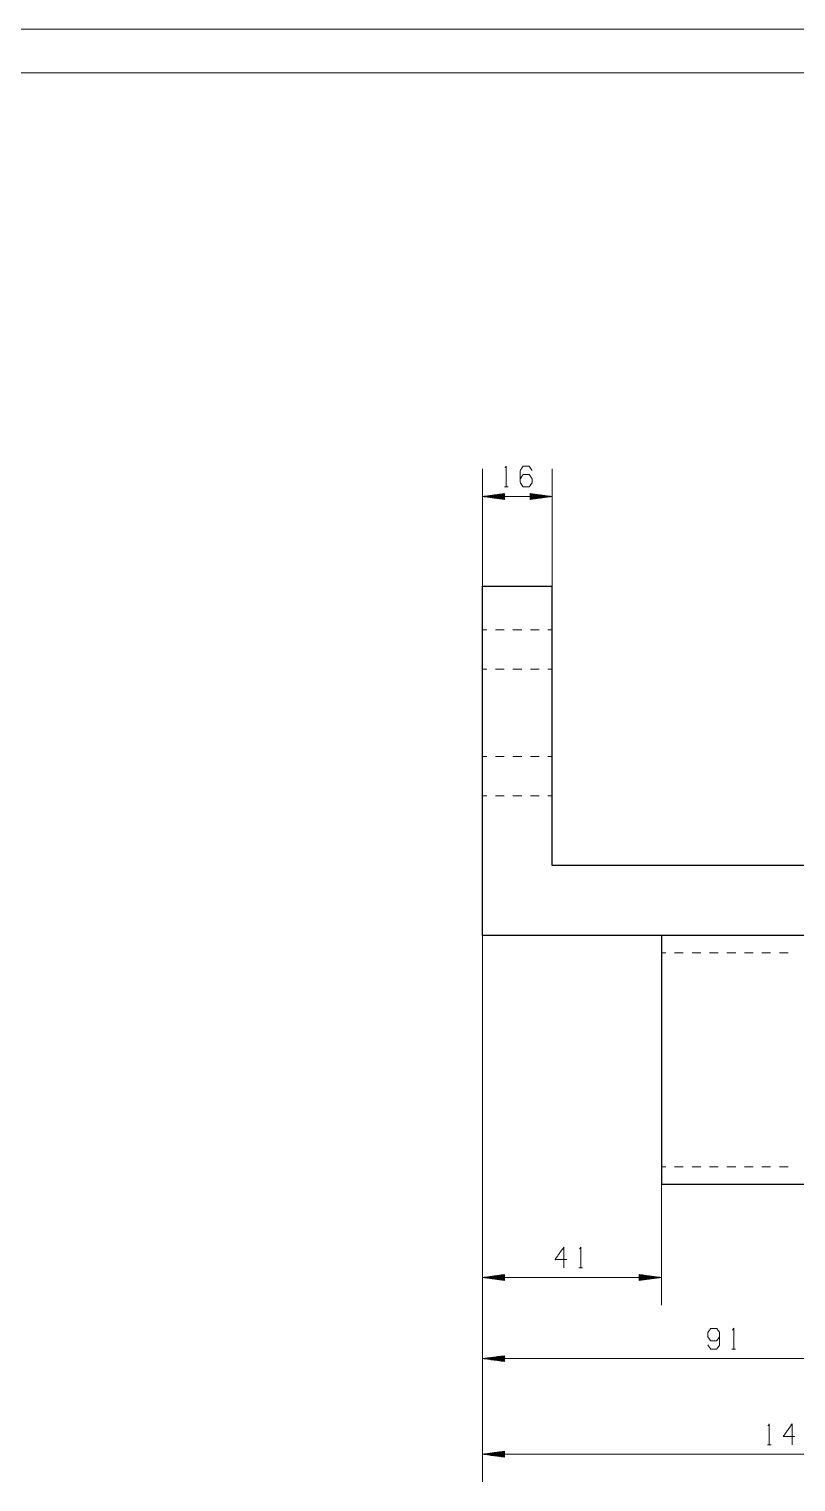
# Paper-space layout 'SHT2' of a CAD drawing. Header units: millimetres. Extents: x 0 to 420, y 0 to 297.
# Drawn here: x 210 to 297.8, y 130.6 to 297 of the extents above; entities that cross this region are included whole.
import ezdxf

# ---------------------------------------------------------------- set-up
doc = ezdxf.new("R2010")
doc.units = ezdxf.units.MM
doc.layers.add('101', color=7, linetype='Continuous', true_color=0xffffff)

psp = doc.layouts.new('SHT2')

# ---------------------------------------------------------------- linework, layer by layer
at = {"layer": '101', "color": 133, "linetype": 'Continuous', "lineweight": 18}
for p, q in [((420, 297), (0, 297)), ((415, 292), (25, 292))]:
    psp.add_line(p, q, dxfattribs=at)
at = {"layer": '101', "color": 22, "linetype": 'Continuous', "lineweight": 18}
for p, q in [((261.91, 233.21), (261.91, 246.65)), ((269.91, 233.21), (269.91, 246.65)), ((264.45, 243.81), (261.91, 243.47)), ((261.91, 243.47), (264.45, 243.14)), ((269.91, 243.47), (261.91, 243.47)), ((264.45, 243.5), (262.11, 243.5)), ((264.45, 243.45), (262.11, 243.45)), ((264.45, 243.55), (262.49, 243.55)), ((264.45, 243.4), (262.49, 243.4)), ((264.45, 243.6), (262.88, 243.6)), ((264.45, 243.35), (262.88, 243.35)), ((264.45, 243.65), (263.26, 243.65)), ((264.45, 243.29), (263.26, 243.29)), ((264.45, 243.7), (263.65, 243.7)), ((264.45, 243.24), (263.65, 243.24)), ((264.45, 243.75), (264.04, 243.75)), ((264.45, 243.19), (264.04, 243.19)), ((264.45, 243.8), (264.42, 243.8)), ((264.45, 243.8), (264.42, 243.8)), ((264.45, 243.14), (264.42, 243.14)), ((264.45, 243.14), (264.42, 243.14)), ((264.45, 243.14), (264.45, 243.81)), ((269.91, 243.47), (267.37, 243.81)), ((267.37, 243.81), (267.37, 243.14)), ((267.37, 243.8), (267.41, 243.8)), ((267.37, 243.8), (267.41, 243.8)), ((267.37, 243.75), (267.79, 243.75)), ((267.37, 243.7), (268.18, 243.7)), ((267.37, 243.65), (268.56, 243.65)), ((267.37, 243.6), (268.95, 243.6)), ((267.37, 243.55), (269.33, 243.55)), ((267.37, 243.5), (269.72, 243.5)), ((267.37, 243.14), (269.91, 243.47)), ((267.37, 243.45), (269.72, 243.45)), ((267.37, 243.4), (269.33, 243.4)), ((267.37, 243.35), (268.95, 243.35)), ((267.37, 243.29), (268.56, 243.29)), ((267.37, 243.24), (268.18, 243.24)), ((267.37, 243.19), (267.79, 243.19)), ((267.37, 243.14), (267.41, 243.14)), ((267.37, 243.14), (267.41, 243.14)), ((261.91, 193.21), (261.91, 141.57)), ((261.91, 193.21), (261.91, 130.63)), ((261.91, 193.21), (261.91, 150.87)), ((282.41, 164.71), (282.41, 150.87)), ((264.45, 154.38), (261.91, 154.05)), ((261.91, 154.05), (264.45, 153.71)), ((282.41, 154.05), (261.91, 154.05)), ((264.45, 154.07), (262.11, 154.07)), ((264.45, 154.02), (262.11, 154.02)), ((264.45, 154.12), (262.49, 154.12)), ((264.45, 153.97), (262.49, 153.97)), ((264.45, 154.17), (262.88, 154.17)), ((264.45, 153.92), (262.88, 153.92)), ((264.45, 154.22), (263.26, 154.22)), ((264.45, 153.87), (263.26, 153.87)), ((264.45, 154.27), (263.65, 154.27)), ((264.45, 153.82), (263.65, 153.82)), ((264.45, 154.33), (264.04, 154.33)), ((264.45, 153.77), (264.04, 153.77)), ((264.45, 154.38), (264.42, 154.38)), ((264.45, 154.38), (264.42, 154.38)), ((264.45, 153.72), (264.42, 153.72)), ((264.45, 153.72), (264.42, 153.72)), ((264.45, 153.71), (264.45, 154.38)), ((282.41, 154.05), (279.87, 154.38)), ((279.87, 154.38), (279.87, 153.71)), ((279.87, 154.38), (279.91, 154.38)), ((279.87, 154.38), (279.91, 154.38)), ((279.87, 154.33), (280.29, 154.33)), ((279.87, 154.27), (280.68, 154.27)), ((279.87, 154.22), (281.06, 154.22)), ((279.87, 154.17), (281.45, 154.17)), ((279.87, 154.12), (281.83, 154.12)), ((279.87, 154.07), (282.22, 154.07)), ((279.87, 153.71), (282.41, 154.05)), ((279.87, 154.02), (282.22, 154.02)), ((279.87, 153.97), (281.83, 153.97)), ((279.87, 153.92), (281.45, 153.92)), ((279.87, 153.87), (281.06, 153.87)), ((279.87, 153.82), (280.68, 153.82)), ((279.87, 153.77), (280.29, 153.77)), ((279.87, 153.72), (279.91, 153.72)), ((279.87, 153.72), (279.91, 153.72)), ((264.45, 145.08), (261.91, 144.75)), ((307.41, 144.75), (261.91, 144.75)), ((261.91, 144.75), (264.45, 144.41)), ((264.45, 144.77), (262.11, 144.77)), ((264.45, 144.82), (262.49, 144.82)), ((264.45, 144.87), (262.88, 144.87)), ((264.45, 144.92), (263.26, 144.92)), ((264.45, 144.98), (263.65, 144.98)), ((264.45, 145.03), (264.04, 145.03)), ((264.45, 145.08), (264.42, 145.08)), ((264.45, 145.08), (264.42, 145.08)), ((264.45, 144.41), (264.45, 145.08)), ((264.45, 144.72), (262.11, 144.72)), ((264.45, 144.67), (262.49, 144.67)), ((264.45, 144.62), (262.88, 144.62)), ((264.45, 144.57), (263.26, 144.57)), ((264.45, 144.52), (263.65, 144.52)), ((264.45, 144.47), (264.04, 144.47)), ((264.45, 144.42), (264.42, 144.42)), ((264.45, 144.42), (264.42, 144.42)), ((264.45, 134.14), (261.91, 133.8)), ((261.91, 133.8), (264.45, 133.47)), ((261.91, 133.8), (332.41, 133.8)), ((264.45, 133.83), (262.11, 133.83)), ((264.45, 133.78), (262.11, 133.78)), ((264.45, 133.88), (262.49, 133.88)), ((264.45, 133.73), (262.49, 133.73)), ((264.45, 133.93), (262.88, 133.93)), ((264.45, 133.67), (262.88, 133.67)), ((264.45, 133.98), (263.26, 133.98)), ((264.45, 133.62), (263.26, 133.62)), ((264.45, 134.03), (263.65, 134.03)), ((264.45, 133.57), (263.65, 133.57)), ((264.45, 134.08), (264.04, 134.08)), ((264.45, 133.52), (264.04, 133.52)), ((264.45, 134.13), (264.42, 134.13)), ((264.45, 134.13), (264.42, 134.13)), ((264.45, 133.47), (264.42, 133.47)), ((264.45, 133.47), (264.42, 133.47)), ((264.45, 133.47), (264.45, 134.14))]:
    psp.add_line(p, q, dxfattribs=at)
at = {"layer": '101', "color": 72, "linetype": 'Continuous', "lineweight": 18}
for p, q in [((264.43, 244.57), (264.86, 244.57)), ((272.96, 155.14), (273.38, 155.14)), ((290.46, 145.84), (290.89, 145.84)), ((294.54, 134.89), (294.97, 134.89))]:
    psp.add_line(p, q, dxfattribs=at)
at = {"layer": '101', "color": 252, "linetype": 'Continuous', "lineweight": 25}
for p, q in [((261.91, 193.21), (261.91, 233.21)), ((261.91, 233.21), (269.91, 233.21)), ((269.91, 201.21), (269.91, 233.21)), ((332.41, 201.21), (269.91, 201.21)), ((332.41, 193.21), (261.91, 193.21))]:
    psp.add_line(p, q, dxfattribs=at)
at = {"layer": '101', "color": 53, "linetype": 'Continuous', "lineweight": 18}
for p, q in [((262.41, 228.21), (261.91, 228.21)), ((264.41, 228.21), (263.41, 228.21)), ((266.41, 228.21), (265.41, 228.21)), ((268.41, 228.21), (267.41, 228.21)), ((269.91, 228.21), (269.41, 228.21)), ((261.91, 223.71), (262.41, 223.71)), ((263.41, 223.71), (264.41, 223.71)), ((265.41, 223.71), (266.41, 223.71)), ((267.41, 223.71), (268.41, 223.71)), ((269.41, 223.71), (269.91, 223.71)), ((262.41, 213.71), (261.91, 213.71)), ((264.41, 213.71), (263.41, 213.71)), ((266.41, 213.71), (265.41, 213.71)), ((268.41, 213.71), (267.41, 213.71)), ((269.91, 213.71), (269.41, 213.71)), ((261.91, 209.21), (262.41, 209.21)), ((263.41, 209.21), (264.41, 209.21)), ((265.41, 209.21), (266.41, 209.21)), ((267.41, 209.21), (268.41, 209.21)), ((269.41, 209.21), (269.91, 209.21)), ((282.91, 191.21), (282.41, 191.21)), ((284.91, 191.21), (283.91, 191.21)), ((286.91, 191.21), (285.91, 191.21)), ((288.91, 191.21), (287.91, 191.21)), ((290.91, 191.21), (289.91, 191.21)), ((292.91, 191.21), (291.91, 191.21)), ((294.91, 191.21), (293.91, 191.21)), ((296.91, 191.21), (295.91, 191.21)), ((282.41, 166.71), (282.91, 166.71)), ((283.91, 166.71), (284.91, 166.71)), ((285.91, 166.71), (286.91, 166.71)), ((287.91, 166.71), (288.91, 166.71)), ((289.91, 166.71), (290.91, 166.71)), ((291.91, 166.71), (292.91, 166.71)), ((293.91, 166.71), (294.91, 166.71)), ((295.91, 166.71), (296.91, 166.71))]:
    psp.add_line(p, q, dxfattribs=at)
at = {"layer": '101', "color": 150, "linetype": 'Continuous', "lineweight": 25}
psp.add_line((282.41, 164.71), (332.41, 164.71), dxfattribs=at)
at = {"layer": '101', "color": 72, "linetype": 'Continuous', "lineweight": 18}
for points, knots in [([(264.5, 246.74), (264.64, 246.94), (264.64, 244.57)], [0, 0, 0.093493, 1, 1]), ([(266.25, 245.52), (266.57, 245.99), (267.26, 245.99), (267.59, 245.52), (267.59, 245.04), (267.26, 244.57), (266.57, 244.57), (266.25, 245.04), (266.25, 246.47), (266.57, 246.94), (267.26, 246.94), (267.59, 246.47)], [0, 0, 0.076963, 0.169763, 0.248075, 0.31202, 0.39033, 0.48313, 0.560091, 0.751925, 0.828889, 0.921688, 1, 1]), ([(271.57, 156.09), (270.22, 156.09), (271.23, 157.51), (271.23, 155.14)], [0, 0, 0.245869, 0.565295, 1, 1]), ([(273.03, 157.31), (273.17, 157.51), (273.17, 155.14)], [0, 0, 0.093486, 1, 1]), ([(287.73, 146.31), (288.05, 145.84), (288.74, 145.84), (289.07, 146.31), (289.07, 147.74), (288.74, 148.21), (288.05, 148.21), (287.73, 147.74), (287.71, 147.26), (288.05, 146.79), (288.74, 146.79), (289.07, 147.26)], [0, 0, 0.076855, 0.169526, 0.247728, 0.439296, 0.517498, 0.610169, 0.687024, 0.750924, 0.829127, 0.921798, 1, 1]), ([(290.54, 148.01), (290.68, 148.21), (290.68, 145.84)], [0, 0, 0.093486, 1, 1]), ([(294.61, 137.07), (294.76, 137.27), (294.76, 134.89)], [0, 0, 0.093486, 1, 1]), ([(297.7, 135.84), (296.36, 135.84), (297.37, 137.27), (297.37, 134.89)], [0, 0, 0.245872, 0.565297, 1, 1])]:
    psp.add_open_spline(points, degree=1, knots=knots, dxfattribs=at)
at = {"layer": '101', "color": 150, "linetype": 'Continuous', "lineweight": 25}
for points, knots in [([(282.41, 193.21), (282.41, 192.79), (282.41, 191.57), (282.41, 189.62), (282.41, 187.05), (282.41, 184.01), (282.41, 180.67), (282.41, 178.96)], [0, 0, 0.029058, 0.114544, 0.251489, 0.431935, 0.645395, 0.879462, 1, 1]), ([(282.41, 178.96), (282.41, 175.55), (282.41, 173.9), (282.41, 170.86), (282.41, 168.29), (282.41, 166.34), (282.41, 165.63), (282.41, 164.81), (282.41, 164.71)], [0, 0, 0.239315, 0.354604, 0.568065, 0.748511, 0.885456, 0.935016, 0.992709, 1, 1])]:
    psp.add_open_spline(points, degree=1, knots=knots, dxfattribs=at)

doc.saveas('drawing.dxf')
